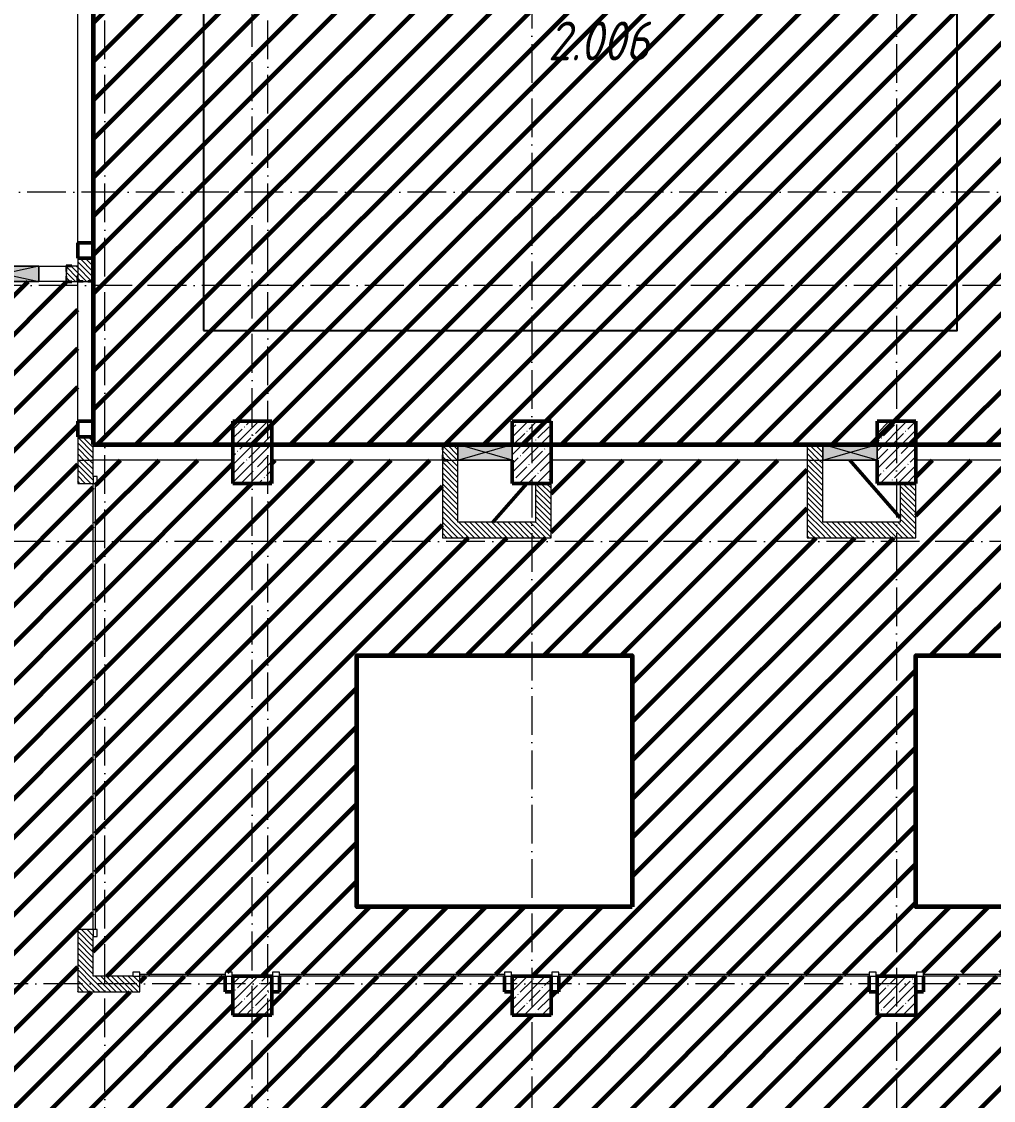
# Model space of a CAD drawing. Header units: millimetres. Extents: x -606178 to 312196, y -19338 to 632709.
# Drawn here: x -134038 to -121515, y 517875 to 531775 of the extents above; entities that cross this region are included whole.
import ezdxf

# ---------------------------------------------------------------- set-up
doc = ezdxf.new("R2010")
doc.units = ezdxf.units.MM
doc.linetypes.add('50_200_ШТРИХ_1Т_ш5_п1_п1_', pattern=[700, 500, -100, 0, -100])
for name, color, linetype, lineweight in [('6.4.1) Окр пт с инж. ПТ2.16', 3, 'Continuous', 60), ('6.4.3) Окр пт с инж. ПТ2.3', 150, 'Continuous', 60), ('A-DETL-____-OTLN-1', 7, 'Continuous', 50), ('A-DETL-GENF-OTLN', 7, 'Continuous', 9), ('A-DOOR-____-MCUT', 7, 'Continuous', 13), ('A-DOOR-____-OTLN', 7, 'Continuous', 9), ('A-FLOR-____-OTLN', 7, 'Continuous', 9), ('A-GENM-____-MCUT', 7, 'Continuous', 25), ('A-GENM-____-OTLN-1', 7, 'Continuous', 25), ('A-GLAZ-____-OTLN', 7, 'Continuous', 9), ('A-WALL-____-MCUT', 7, 'Continuous', 13), ('A-WALL-____-PATT-1', 7, 'Continuous', 9), ('I-WALL-____-OTLN', 7, 'Continuous', 9), ('S-COLS-____-MCUT', 7, 'Continuous', 50), ('S-COLS-____-OTLN', 7, 'Continuous', 9), ('S-GRID-____-OTLN-1', 7, '50_200_ШТРИХ_1Т_ш5_п1_п1_', 9), ('Марки помещений', 7, 'Continuous', 9)]:
    doc.layers.add(name, color=color, linetype=linetype, lineweight=lineweight)
doc.styles.add('ISOCPEUR_I_2', font='isocpeui.ttf', dxfattribs={"width": 0.85, "height": 2.3})
pattern_1 = [(135, (-140714.89, 451794.26), (-35.35534, -35.35534), [])]

# ---------------------------------------------------------------- blocks, each defined once
blk = doc.blocks.new('BSC_Колонна _Прямоугольная - 500х800-V10-АР1_План отверстий 3 этажа в осях 1-64_Ю-ЯЯ')
at = {"layer": 'S-COLS-____-OTLN'}
h = blk.add_hatch(dxfattribs=at)
h.set_pattern_fill('FP_14', color=256, style=0, pattern_type=2)
h.set_pattern_definition([(45, (-9650, -74431.04), (-114.04925, 114.04925), []), (45, (-9535.95, -74431.04), (-114.04925, 114.04925), [201.613, -40.323, 3.353, -36.97])])
h.paths.add_polyline_path([(-250, -400), (250, -400), (250, 400), (-250, 400)], flags=0)
at = {"layer": 'S-COLS-____-MCUT'}
for p, q in [((250, 400), (-250, 400)), ((-250, 400), (-250, -400)), ((250, -400), (250, 400)), ((-250, -400), (250, -400))]:
    blk.add_line(p, q, dxfattribs=at)
blk = doc.blocks.new('BSC_Колонна _Прямоугольная - 500х500-25976076-АР1_План отверстий 3 этажа в осях 1-64_Ю-ЯЯ')
at = {"layer": 'S-COLS-____-OTLN'}
h = blk.add_hatch(dxfattribs=at)
h.set_pattern_fill('FP_15', color=256, style=0, pattern_type=2)
h.set_pattern_definition([(45, (-9650, -67431.04), (-114.04925, 114.04925), []), (45, (-9535.95, -67431.04), (-114.04925, 114.04925), [201.613, -40.323, 3.353, -36.97])])
h.paths.add_polyline_path([(-250, -250), (250, -250), (250, 250), (-250, 250)], flags=0)
at = {"layer": 'S-COLS-____-MCUT'}
for p, q in [((250, 250), (-250, 250)), ((-250, 250), (-250, -250)), ((250, -250), (250, 250)), ((-250, -250), (250, -250))]:
    blk.add_line(p, q, dxfattribs=at)
blk = doc.blocks.new('BSC_Колонна _Прямоугольная - 500х500-V11-АР1_План отверстий 3 этажа в осях 1-64_Ю-ЯЯ')
at = {"layer": 'S-COLS-____-OTLN'}
h = blk.add_hatch(dxfattribs=at)
h.set_pattern_fill('FP_17', color=256, style=0, pattern_type=2)
h.set_pattern_definition([(45, (-13250, -67431.04), (-114.04925, 114.04925), []), (45, (-13135.95, -67431.04), (-114.04925, 114.04925), [201.613, -40.323, 3.353, -36.97])])
h.paths.add_polyline_path([(-250, -250), (250, -250), (250, 250), (-250, 250)], flags=0)
at = {"layer": 'S-COLS-____-MCUT'}
for p, q in [((250, 250), (-250, 250)), ((-250, 250), (-250, -250)), ((250, -250), (250, 250)), ((-250, -250), (250, -250))]:
    blk.add_line(p, q, dxfattribs=at)
blk = doc.blocks.new('BSC_Колонна _Прямоугольная - 500х800-V66-АР1_План отверстий 3 этажа в осях 1-64_Ю-ЯЯ')
at = {"layer": 'S-COLS-____-OTLN'}
h = blk.add_hatch(dxfattribs=at)
h.set_pattern_fill('FP_74', color=256, style=0, pattern_type=2)
h.set_pattern_definition([(45, (-13250, -74431.04), (-114.04925, 114.04925), []), (45, (-13135.95, -74431.04), (-114.04925, 114.04925), [201.613, -40.323, 3.353, -36.97])])
h.paths.add_polyline_path([(-250, -400), (250, -400), (250, 400), (-250, 400), (-250, -100)], flags=0)
at = {"layer": 'S-COLS-____-MCUT'}
for p, q in [((250, 400), (-250, 400)), ((-250, 400), (-250, 100)), ((250, -400), (250, 400)), ((-250, -100), (-250, -400)), ((-250, -400), (250, -400))]:
    blk.add_line(p, q, dxfattribs=at)
blk = doc.blocks.new('BSC_Колонна _Прямоугольная - 500х800-V67-АР1_План отверстий 3 этажа в осях 1-64_Ю-ЯЯ')
at = {"layer": 'S-COLS-____-OTLN'}
h = blk.add_hatch(dxfattribs=at)
h.set_pattern_fill('FP_75', color=256, style=0, pattern_type=2)
h.set_pattern_definition([(45, (-17950, -74431.04), (-114.04925, 114.04925), []), (45, (-17835.95, -74431.04), (-114.04925, 114.04925), [201.613, -40.323, 3.353, -36.97])])
h.paths.add_polyline_path([(-250, -400), (250, -400), (250, 400), (-250, 400), (-250, -100)], flags=0)
at = {"layer": 'S-COLS-____-MCUT'}
for p, q in [((250, 400), (-250, 400)), ((-250, 400), (-250, 100)), ((250, -400), (250, 400)), ((-250, -100), (-250, -400)), ((-250, -400), (250, -400))]:
    blk.add_line(p, q, dxfattribs=at)
blk = doc.blocks.new('BSC_Колонна _Прямоугольная - 500х500-V71-АР1_План отверстий 3 этажа в осях 1-64_Ю-ЯЯ')
at = {"layer": 'S-COLS-____-OTLN'}
h = blk.add_hatch(dxfattribs=at)
h.set_pattern_fill('FP_80', color=256, style=0, pattern_type=2)
h.set_pattern_definition([(45, (-17950, -67431.04), (-114.04925, 114.04925), []), (45, (-17835.95, -67431.04), (-114.04925, 114.04925), [201.613, -40.323, 3.353, -36.97])])
h.paths.add_polyline_path([(-250, -250), (250, -250), (250, 250), (-250, 250)], flags=0)
at = {"layer": 'S-COLS-____-MCUT'}
for p, q in [((250, 250), (-250, 250)), ((-250, 250), (-250, -250)), ((250, -250), (250, 250)), ((-250, -250), (250, -250))]:
    blk.add_line(p, q, dxfattribs=at)
blk = doc.blocks.new('Фахверк_СКБ_Уголок - 200_3550_зеркало-28264001-АР1_План отверстий 3 этажа в осях 1-64_Ю-ЯЯ')
at = {"layer": 'A-GENM-____-MCUT'}
for p, q in [((200, 156), (125, 156)), ((125, 156), (125, 81)), ((131, 81), (131, 150)), ((131, 150), (200, 150)), ((200, 150), (200, 156)), ((125, 81), (131, 81)), ((131, 19), (125, 19)), ((125, 19), (125, -56)), ((131, -50), (131, 19)), ((125, -56), (200, -56)), ((200, -50), (131, -50)), ((200, -56), (200, -50))]:
    blk.add_line(p, q, dxfattribs=at)
blk = doc.blocks.new('DM_Штора_Противопожарная_Doormaster_EI-60 - ш_2900 х в_2680-31485572-АР1_План отверстий 3 этажа в осях 1-64_Ю-ЯЯ')
at = {"layer": 'A-DOOR-____-MCUT'}
for p, q in [((-1325, 150), (-1415, 150)), ((-1415, 150), (-1415, 100)), ((-1325, 100), (-1325, 150)), ((1575, 150), (1575, 100)), ((1665, 150), (1575, 150)), ((1665, 100), (1665, 150)), ((-1415, 100), (-1325, 100)), ((-1325, 125), (1575, 125)), ((1575, 100), (1665, 100))]:
    blk.add_line(p, q, dxfattribs=at)
blk = doc.blocks.new('DM_Штора_Противопожарная_Doormaster_EI-60 - ш_4000 х в_2680-31485573-АР1_План отверстий 3 этажа в осях 1-64_Ю-ЯЯ')
at = {"layer": 'A-DOOR-____-MCUT'}
for p, q in [((-1875, 150), (-1965, 150)), ((-1965, 150), (-1965, 100)), ((-1875, 100), (-1875, 150)), ((2125, 150), (2125, 100)), ((2215, 150), (2125, 150)), ((2215, 100), (2215, 150)), ((-1965, 100), (-1875, 100)), ((-1875, 125), (2125, 125)), ((2125, 100), (2215, 100))]:
    blk.add_line(p, q, dxfattribs=at)
blk = doc.blocks.new('DM_Штора_Противопожарная_Doormaster_EI-60 - ш_4700 х в_2680-31485574-АР1_План отверстий 3 этажа в осях 1-64_Ю-ЯЯ')
at = {"layer": 'A-DOOR-____-MCUT'}
for p, q in [((-2225, 150), (-2315, 150)), ((-2315, 150), (-2315, 100)), ((-2225, 100), (-2225, 150)), ((2475, 150), (2475, 100)), ((2565, 150), (2475, 150)), ((2565, 100), (2565, 150)), ((-2315, 100), (-2225, 100)), ((-2225, 125), (2475, 125)), ((2475, 100), (2565, 100))]:
    blk.add_line(p, q, dxfattribs=at)
blk = doc.blocks.new('DM_Штора_Противопожарная_Doormaster_EI-60 - ш_5750 х в2680-31836437-АР1_План отверстий 3 этажа в осях 1-64_Ю-ЯЯ')
at = {"layer": 'A-DOOR-____-MCUT'}
for p, q in [((-2750, 150), (-2840, 150)), ((-2840, 150), (-2840, 100)), ((-2750, 100), (-2750, 150)), ((3000, 150), (3000, 100)), ((3090, 150), (3000, 150)), ((3090, 100), (3090, 150)), ((-2840, 100), (-2750, 100)), ((-2750, 125), (3000, 125)), ((3000, 100), (3090, 100))]:
    blk.add_line(p, q, dxfattribs=at)
blk = doc.blocks.new('DM_Штора_Противопожарная_Doormaster_EI-60 - ш_1100 х в_2680-31485576-АР1_План отверстий 3 этажа в осях 1-64_Ю-ЯЯ')
at = {"layer": 'A-DOOR-____-MCUT'}
for p, q in [((-425, 150), (-515, 150)), ((-515, 150), (-515, 100)), ((-425, 100), (-425, 150)), ((675, 150), (675, 100)), ((765, 150), (675, 150)), ((765, 100), (765, 150)), ((-515, 100), (-425, 100)), ((-425, 125), (675, 125)), ((675, 100), (765, 100))]:
    blk.add_line(p, q, dxfattribs=at)
blk = doc.blocks.new('BSC_Колонна _Прямоугольная1 - 200х100 _металл_-31488033-АР1_План отверстий 3 этажа в осях 1-64_Ю-ЯЯ')
at = {"layer": 'S-COLS-____-MCUT'}
for p, q in [((100, 50), (-100, 50)), ((-100, 50), (-100, 40)), ((100, -50), (100, 50)), ((-100, -50), (100, -50))]:
    blk.add_line(p, q, dxfattribs=at)
blk = doc.blocks.new('BSC_Колонна _Прямоугольная1 - 200х100 _металл_-V209-АР1_План отверстий 3 этажа в осях 1-64_Ю-ЯЯ')
at = {"layer": 'S-COLS-____-MCUT'}
for p, q in [((100, 50), (-100, 50)), ((100, -50), (100, 50)), ((-100, -40), (-100, -50)), ((-100, -50), (100, -50))]:
    blk.add_line(p, q, dxfattribs=at)
blk = doc.blocks.new('BSC_Колонна _Прямоугольная1 - 200х200 _металл_-35216022-АР1_План отверстий 3 этажа в осях 1-64_Ю-ЯЯ')
at = {"layer": 'S-COLS-____-MCUT'}
for p, q in [((100, 100), (-100, 100)), ((-100, 100), (-100, -100)), ((100, -100), (100, 100)), ((-100, -100), (100, -100))]:
    blk.add_line(p, q, dxfattribs=at)
blk = doc.blocks.new('Фахверк_СКБ_Уголок - 200_3550-28267367-АР1_План отверстий 3 этажа в осях 1-64_Ю-ЯЯ')
at = {"layer": 'A-GENM-____-MCUT'}
for p, q in [((200, 156), (125, 156)), ((125, 156), (125, 81)), ((131, 81), (131, 150)), ((131, 150), (200, 150)), ((200, 150), (200, 156)), ((125, 81), (131, 81)), ((131, 19), (125, 19)), ((125, 19), (125, -56)), ((131, -50), (131, 19)), ((125, -56), (200, -56)), ((200, -50), (131, -50)), ((200, -56), (200, -50))]:
    blk.add_line(p, q, dxfattribs=at)
blk = doc.blocks.new('Фахверк_СКБ_Уголок - 200_3960-28268576-АР1_План отверстий 3 этажа в осях 1-64_Ю-ЯЯ')
at = {"layer": 'A-GENM-____-MCUT'}
for p, q in [((200, 156), (125, 156)), ((125, 156), (125, 81)), ((131, 81), (131, 150)), ((131, 150), (200, 150)), ((200, 150), (200, 156)), ((125, 81), (131, 81)), ((131, 19), (125, 19)), ((125, 19), (125, -56)), ((131, -50), (131, 19)), ((125, -56), (200, -56)), ((200, -50), (131, -50)), ((200, -56), (200, -50))]:
    blk.add_line(p, q, dxfattribs=at)
blk = doc.blocks.new('AR_Отверстие прямоугольное _в стене__БезПР - AR_Отверстие прямоугольное _в стене__БезПР-36898863-АР1_План отверстий 3 этажа в осях 1-64_Ю-ЯЯ')
at = {"layer": 'A-GLAZ-____-OTLN'}
blk.add_hatch(color=256, dxfattribs=at).paths.add_polyline_path([(-350, 100), (-350, -100), (350, -100), (350, 100)], flags=0)
at = {"layer": 'A-DETL-GENF-OTLN'}
for p, q in [((-350, -100), (-350, 100)), ((-350, 100), (350, 100)), ((350, 100), (-350, -100)), ((-350, 100), (350, -100)), ((350, 100), (-350, 100)), ((-350, 100), (-350, -100)), ((350, 100), (350, -100)), ((350, -100), (350, 100)), ((350, -100), (-350, -100)), ((-350, -100), (350, -100))]:
    blk.add_line(p, q, dxfattribs=at)
at = {"layer": 'A-GLAZ-____-OTLN'}
blk.add_line((350, 100), (-350, 100), dxfattribs=at)
blk = doc.blocks.new('AR_Отверстие прямоугольное _в стене_ - AR_Отверстие прямоугольное _в стене__ОВ-36907948-АР1_План отверстий 3 этажа в осях 1-64_Ю-ЯЯ')
at = {"layer": 'A-GLAZ-____-OTLN'}
blk.add_hatch(color=256, dxfattribs=at).paths.add_polyline_path([(450, -100), (450, 100), (-450, 100), (-450, -100)], flags=0)
at = {"layer": 'A-DETL-GENF-OTLN'}
for p, q in [((-450, -100), (-450, 100)), ((-450, 100), (450, 100)), ((450, 100), (-450, -100)), ((-450, 100), (450, -100)), ((450, 100), (-450, 100)), ((-450, 100), (-450, -100)), ((450, 100), (450, -100)), ((450, -100), (450, 100)), ((450, -100), (-450, -100)), ((-450, -100), (450, -100))]:
    blk.add_line(p, q, dxfattribs=at)

msp = doc.modelspace()

# ---------------------------------------------------------------- hatches: boundary and pattern name
at = {"layer": '6.4.1) Окр пт с инж. ПТ2.16'}
h = msp.add_hatch(dxfattribs=at)
h.set_pattern_fill('ANSI31', color=256, scale=111)
h.paths.add_polyline_path([(-133314.891, 528425.3011), (-133389.891, 528425.3011), (-133389.891, 528419.3011), (-133464.891, 528419.3011), (-133464.891, 528425.3011), (-133814.891, 528425.3011), (-134714.891, 528425.3011), (-135164.891, 528425.3011), (-135164.891, 523200.3011), (-135158.891, 523200.3011), (-135158.891, 523125.3011), (-135160.3704, 522225.3011), (-135158.891, 522225.3011), (-135158.891, 522150.3011), (-135164.891, 519475.3011), (-135164.891, 518975.3011), (-135164.891, 518650.3011), (-135158.891, 518650.3011), (-135158.891, 518575.3011), (-135164.891, 518475.3011), (-135164.891, 517525.3011), (-135164.891, 516875.3011), (-135158.891, 516875.3011), (-135158.891, 516800.3011), (-135164.891, 513825.3011), (-134914.891, 513825.3011), (-133314.891, 513825.3011), (-133114.891, 513825.3011), (-133114.891, 514975.3011), (-132864.891, 514975.3011), (-131764.891, 514975.3011), (-131364.891, 514975.3011), (-130264.891, 514975.3011), (-126809.891, 514975.3011), (-126809.891, 514981.3011), (-126734.891, 514981.3011), (-126728.891, 514981.3011), (-126659.891, 514981.3011), (-125809.891, 514981.2167), (-125809.891, 514981.3011), (-125740.891, 514981.3011), (-125734.891, 514981.3011), (-125659.891, 514981.3011), (-124439.891, 514981.1779), (-124439.891, 514981.3011), (-124364.891, 514981.3011), (-124358.891, 514981.3011), (-124289.891, 514981.3011), (-123214.891, 514981.19), (-123214.891, 514981.3011), (-123139.891, 514981.3011), (-121789.891, 514981.1587), (-121789.891, 514981.3011), (-121714.891, 514981.3011), (-121708.891, 514981.3011), (-121639.891, 514981.3011), (-119514.891, 514981.0709), (-119514.891, 515425.3011), (-119260.891, 515425.3011), (-119214.891, 515425.3011), (-118514.891, 515425.3011), (-118468.891, 515425.3011), (-118289.891, 515425.3011), (-117839.891, 515425.3011), (-117214.891, 515425.3011), (-117014.8899, 515425.3028), (-117014.8899, 515225.3027), (-117014.891, 515225.3027), (-117014.891, 514975.3011), (-115839.891, 514975.3011), (-115839.891, 514981.3011), (-115764.891, 514981.3011), (-115758.891, 514981.3011), (-115689.891, 514981.3011), (-115064.891, 514981.2253), (-115064.891, 514981.3011), (-114989.891, 514981.3011), (-114889.891, 514981.2888), (-114889.891, 514981.3011), (-114814.891, 514981.3011), (-114114.891, 514981.2146), (-114114.891, 514981.3011), (-114014.891, 514981.3011), (-114014.891, 514975.3011), (-113489.891, 514975.3011), (-113489.891, 514981.3011), (-113414.891, 514981.3011), (-112714.891, 514981.2121), (-112714.891, 514981.3011), (-112639.891, 514981.3011), (-112539.891, 514981.2882), (-112539.891, 514981.3011), (-112464.891, 514981.3011), (-111839.891, 514981.22), (-111839.891, 514981.3011), (-111770.891, 514981.3011), (-111764.891, 514981.3011), (-111689.891, 514981.3011), (-110189.891, 514981.103), (-110189.891, 514981.3011), (-110114.891, 514981.3011), (-108489.891, 514981.0788), (-108489.891, 514981.3011), (-108420.891, 514981.3011), (-108414.891, 514981.3011), (-108339.891, 514981.3011), (-104189.891, 514980.7093), (-104189.891, 514981.3011), (-104114.891, 514981.3011), (-102489.891, 514981.0435), (-102489.891, 514981.3011), (-102420.891, 514981.3011), (-102414.891, 514981.3011), (-102339.891, 514981.3011), (-95514.891, 514980.166), (-95514.891, 519325.3011), (-95814.891, 519325.3011), (-95814.891, 519225.3011), (-96014.891, 519225.3011), (-96014.891, 519325.3011), (-96364.891, 519325.3011), (-98164.891, 519325.3011), (-98164.891, 518975.3011), (-98764.891, 518975.3011), (-98764.891, 519225.3011), (-98964.891, 519225.3011), (-98964.891, 519325.3011), (-99489.891, 519325.3011), (-99489.891, 519319.3011), (-99564.891, 519319.3011), (-99564.891, 519325.3011), (-101364.891, 519325.3011), (-101364.891, 519319.3011), (-101464.891, 519319.3011), (-101464.891, 518975.3011), (-102064.891, 518975.3011), (-102064.891, 519225.3011), (-102264.891, 519225.3011), (-102264.891, 519325.3011), (-102689.891, 519325.3011), (-102689.891, 519319.3011), (-102764.891, 519319.3011), (-104564.891, 519325.3011), (-104564.891, 519319.3011), (-104639.891, 519319.3011), (-104714.891, 519325.3011), (-104714.891, 518975.3011), (-105314.891, 518975.3011), (-105314.891, 519225.3011), (-105514.891, 519225.3011), (-105514.891, 519325.3011), (-105889.891, 519325.3011), (-105889.891, 519319.3011), (-105964.891, 519319.3011), (-107764.891, 519325.3011), (-107764.891, 519319.3011), (-107839.891, 519319.3011), (-108314.891, 519325.3011), (-108314.891, 518975.3011), (-108914.891, 518975.3011), (-108914.891, 519325.3011), (-109089.891, 519325.3011), (-109089.891, 519319.3011), (-109164.891, 519319.3011), (-110964.891, 519325.3011), (-110964.891, 519319.3011), (-111039.891, 519319.3011), (-111264.891, 519322.4776), (-111264.891, 519225.3011), (-111464.891, 519225.3011), (-111464.891, 518975.3011), (-112064.891, 518975.3011), (-112064.891, 519225.3011), (-112267.3781, 519225.3011), (-112242.3781, 519300.3011), (-112064.891, 519325.6564), (-112064.891, 519575.3011), (-112289.891, 519575.3011), (-112358.891, 519575.3011), (-112358.891, 519506.3011), (-112364.891, 519394.3011), (-112364.891, 519506.3011), (-112364.891, 519575.3011), (-114164.891, 519575.3011), (-114164.891, 519506.3011), (-114164.891, 519394.3011), (-114164.891, 519319.3011), (-114239.891, 519319.3011), (-117014.891, 519325.3011), (-117014.891, 518975.3011), (-117614.891, 518975.3011), (-117614.891, 519275.3011), (-117714.891, 519275.3011), (-117714.891, 519475.3011), (-122414.891, 519475.3011), (-122414.891, 519275.3011), (-122514.891, 519275.3011), (-122514.891, 518975.3011), (-123014.891, 518975.3011), (-123014.891, 519275.3011), (-123114.891, 519275.3011), (-123114.891, 519475.3011), (-127114.891, 519475.3011), (-127114.891, 519275.3011), (-127214.891, 519275.3011), (-127214.891, 518975.3011), (-127714.891, 518975.3011), (-127714.891, 519275.3011), (-127814.891, 519275.3011), (-127814.891, 519475.3011), (-130714.891, 519475.3011), (-130714.891, 519275.3011), (-130814.891, 519275.3011), (-130814.891, 518975.3011), (-131314.891, 518975.3011), (-131314.891, 519275.3011), (-131414.891, 519275.3011), (-131414.891, 519475.3011), (-132514.891, 519475.3011), (-132514.891, 519275.3011), (-133314.891, 519275.3011), (-133314.891, 520075.3011), (-133114.891, 520075.3011), (-133114.891, 525825.3011), (-133314.891, 525825.3011), (-133314.891, 526425.3011), (-133314.891, 526625.3011)])
h = msp.add_hatch(dxfattribs=at)
h.set_pattern_fill('ANSI31', color=256, scale=111)
h.paths.add_polyline_path([(-117264.891, 522275.3011), (-117270.891, 522275.3011), (-117270.891, 522350.3011), (-117264.891, 522475.3011), (-117714.891, 522475.3011), (-117714.891, 522975.3011), (-117264.891, 522975.3011), (-117264.891, 525825.3011), (-117714.891, 525825.3011), (-117714.891, 526125.3011), (-122514.891, 526125.3011), (-122514.891, 525825.3011), (-122514.891, 525125.3011), (-123914.891, 525125.3011), (-123914.891, 526125.3011), (-127214.891, 526125.3011), (-127214.891, 525825.3011), (-127214.891, 525125.3011), (-128614.891, 525125.3011), (-128614.891, 526125.3011), (-130814.891, 526125.3011), (-130814.891, 525825.3011), (-131314.891, 525825.3011), (-131314.891, 526125.3011), (-133114.891, 526125.3011), (-133114.891, 525915.3011), (-133064.891, 525915.3011), (-133064.891, 525825.3011), (-133089.891, 525825.3011), (-133089.891, 520075.3011), (-133064.891, 520075.3011), (-133064.891, 519985.3011), (-133114.891, 519985.3011), (-133114.891, 519475.3011), (-132604.891, 519475.3011), (-132604.891, 519525.3011), (-132514.891, 519525.3011), (-132514.891, 519500.3011), (-131414.891, 519500.3011), (-131414.891, 519525.3011), (-131324.891, 519525.3011), (-131324.891, 519475.3011), (-131314.891, 519475.3011), (-130804.891, 519475.3011), (-130804.891, 519525.3011), (-130714.891, 519525.3011), (-130714.891, 519500.3011), (-127814.891, 519500.3011), (-127814.891, 519525.3011), (-127724.891, 519525.3011), (-127724.891, 519475.3011), (-127714.891, 519475.3011), (-127204.891, 519475.3011), (-127204.891, 519525.3011), (-127114.891, 519525.3011), (-127114.891, 519500.3011), (-123114.891, 519500.3011), (-123114.891, 519525.3011), (-123024.891, 519525.3011), (-123024.891, 519475.3011), (-123014.891, 519475.3011), (-122504.891, 519475.3011), (-122504.891, 519525.3011), (-122414.891, 519525.3011), (-117714.891, 519500.3011), (-117714.891, 519525.3011), (-117614.891, 519525.3011), (-117614.891, 519575.3011), (-117264.891, 519575.3011), (-117264.891, 520400.3011), (-117270.891, 520400.3011), (-117270.891, 520475.3011)])
h.paths.add_polyline_path([(-126168.3404, 520367.0536), (-129719.024, 520367.0536), (-129719.024, 523607.4332), (-126168.3404, 523607.4332)], flags=16)
h.paths.add_polyline_path([(-118964.2074, 520367.0536), (-122514.891, 520367.0536), (-122514.891, 523607.4332), (-118964.2074, 523607.4332)], flags=16)
at = {"layer": '6.4.3) Окр пт с инж. ПТ2.3'}
h = msp.add_hatch(dxfattribs=at)
h.set_pattern_fill('ANSI31', color=256, scale=111)
h.paths.add_polyline_path([(-120464.891, 537225.3011), (-122514.891, 537225.3011), (-122514.891, 536675.3011), (-123014.891, 536675.3011), (-123014.891, 537225.3011), (-127214.891, 537225.3011), (-127214.891, 536675.3011), (-127714.891, 536675.3011), (-127714.891, 537225.3011), (-130814.891, 537225.3011), (-130814.891, 536675.3011), (-131314.891, 536675.3011), (-131314.891, 537225.3011), (-133114.891, 537225.3011), (-133114.891, 526325.3011), (-117268.0784, 526325.3011), (-117268.0784, 527975.3011), (-117714.891, 527975.3011), (-117714.891, 528275.3011), (-120464.891, 528275.3011)])
at = {"layer": 'A-WALL-____-PATT-1'}
h = msp.add_hatch(dxfattribs=at)
h.set_pattern_fill('FP_9', color=256, style=0, pattern_type=2)
h.set_pattern_definition(pattern_1)
h.paths.add_polyline_path([(-133183.891, 528425.3011), (-133183.891, 528431.3011), (-133114.891, 528431.3011), (-133114.891, 528725.3011), (-133314.891, 528725.3011), (-133314.891, 528431.3011), (-133245.891, 528431.3011), (-133245.891, 528425.3011)], flags=0)
h = msp.add_hatch(dxfattribs=at)
h.set_pattern_fill('FP_9', color=256, style=0, pattern_type=2)
h.set_pattern_definition(pattern_1)
h.paths.add_polyline_path([(-133320.891, 528425.3011), (-133320.891, 528500.3011), (-133314.891, 528500.3011), (-133314.891, 528625.3011), (-133458.891, 528625.3011), (-133458.891, 528556.3011), (-133464.891, 528556.3011), (-133464.891, 528494.3011), (-133458.891, 528494.3011), (-133458.891, 528425.3011), (-133389.891, 528425.3011)], flags=0)
h = msp.add_hatch(dxfattribs=at)
h.set_pattern_fill('FP_9', color=256, style=0, pattern_type=2)
h.set_pattern_definition(pattern_1)
h.paths.add_polyline_path([(-133114.891, 526125.3011), (-133114.891, 526425.3011), (-133314.891, 526425.3011), (-133314.891, 526125.3011)], flags=0)
h = msp.add_hatch(dxfattribs=at)
h.set_pattern_fill('FP_9', color=256, style=0, pattern_type=2)
h.set_pattern_definition(pattern_1)
h.paths.add_polyline_path([(-128608.891, 526125.3011), (-128414.891, 526125.3011), (-128414.891, 526325.3011), (-128608.891, 526325.3011), (-128608.891, 526256.3011), (-128614.891, 526256.3011), (-128614.891, 526194.3011), (-128608.891, 526194.3011)], flags=0)
h = msp.add_hatch(dxfattribs=at)
h.set_pattern_fill('FP_9', color=256, style=0, pattern_type=2)
h.set_pattern_definition(pattern_1)
h.paths.add_polyline_path([(-123714.891, 526125.3011), (-123714.891, 526325.3011), (-123914.891, 526325.3011), (-123914.891, 526125.3011)], flags=0)
h = msp.add_hatch(dxfattribs=at)
h.set_pattern_fill('FP_9', color=256, style=0, pattern_type=2)
h.set_pattern_definition(pattern_1)
h.paths.add_polyline_path([(-133114.891, 519275.3011), (-133114.891, 520075.3011), (-133314.891, 520075.3011), (-133314.891, 519275.3011)], flags=0)
h.paths.add_polyline_path([(-133114.891, 525825.3011), (-133114.891, 526125.3011), (-133314.891, 526125.3011), (-133314.891, 525825.3011)], flags=0)
h = msp.add_hatch(dxfattribs=at)
h.set_pattern_fill('FP_9', color=256, style=0, pattern_type=2)
h.set_pattern_definition(pattern_1)
h.paths.add_polyline_path([(-128614.891, 525125.3011), (-128414.891, 525125.3011), (-128414.891, 526125.3011), (-128539.891, 526125.3011), (-128539.891, 526119.3011), (-128614.891, 526119.3011), (-128614.891, 525162.563)], flags=0)
h = msp.add_hatch(dxfattribs=at)
h.set_pattern_fill('FP_9', color=256, style=0, pattern_type=2)
h.set_pattern_definition(pattern_1)
h.paths.add_polyline_path([(-123714.891, 525125.3011), (-123714.891, 526125.3011), (-123914.891, 526125.3011), (-123914.891, 525125.3011)], flags=0)
h = msp.add_hatch(dxfattribs=at)
h.set_pattern_fill('FP_9', color=256, style=0, pattern_type=2)
h.set_pattern_definition(pattern_1)
h.paths.add_polyline_path([(-127214.891, 525325.3011), (-127214.891, 525825.3011), (-127414.891, 525825.3011), (-127414.891, 525325.3011)], flags=0)
h = msp.add_hatch(dxfattribs=at)
h.set_pattern_fill('FP_9', color=256, style=0, pattern_type=2)
h.set_pattern_definition(pattern_1)
h.paths.add_polyline_path([(-122514.891, 525325.3011), (-122514.891, 525825.3011), (-122714.891, 525825.3011), (-122714.891, 525325.3011)], flags=0)
h = msp.add_hatch(dxfattribs=at)
h.set_pattern_fill('FP_9', color=256, style=0, pattern_type=2)
h.set_pattern_definition(pattern_1)
h.paths.add_polyline_path([(-128414.891, 525125.3011), (-127214.891, 525125.3011), (-127214.891, 525325.3011), (-128414.891, 525325.3011), (-128414.891, 525162.563)], flags=0)
h = msp.add_hatch(dxfattribs=at)
h.set_pattern_fill('FP_9', color=256, style=0, pattern_type=2)
h.set_pattern_definition(pattern_1)
h.paths.add_polyline_path([(-123714.891, 525125.3011), (-122514.891, 525125.3011), (-122514.891, 525325.3011), (-123714.891, 525325.3011)], flags=0)
h = msp.add_hatch(dxfattribs=at)
h.set_pattern_fill('FP_9', color=256, style=0, pattern_type=2)
h.set_pattern_definition(pattern_1)
h.paths.add_polyline_path([(-132604.891, 519275.3011), (-132514.891, 519275.3011), (-132514.891, 519475.3011), (-133114.891, 519475.3011), (-133114.891, 519275.3011)], flags=0)

# ---------------------------------------------------------------- linework, layer by layer
at = {"color": 242, "true_color": 0xcd2027}
msp.add_lwpolyline([(-131694.995, 527793.7726), (-121983.6843, 527793.7726), (-121983.6843, 536308.0017), (-131694.995, 536308.0017)], close=True, dxfattribs=at)
at = {"layer": '6.4.1) Окр пт с инж. ПТ2.16'}
for points in [[(-133114.891, 526325.3011), (-117268.0784, 526325.3011), (-117268.0784, 537225.3011), (-133114.891, 537225.3011)], [(-126168.3404, 520367.0536), (-129719.024, 520367.0536), (-129719.024, 523607.4332), (-126168.3404, 523607.4332)], [(-118964.2074, 520367.0536), (-122514.891, 520367.0536), (-122514.891, 523607.4332), (-118964.2074, 523607.4332)]]:
    msp.add_lwpolyline(points, close=True, dxfattribs=at)
at = {"layer": 'A-DETL-____-OTLN-1'}
for p, q in [((-123367.0156, 526125.3011), (-122714.891, 525382.7205)), ((-127966.891, 525325.3011), (-127526.891, 525825.3011))]:
    msp.add_line(p, q, dxfattribs=at)
at = {"layer": 'A-FLOR-____-OTLN'}
for p, q in [((-133114.891, 520075.3011), (-133114.891, 525825.3011)), ((-131414.891, 519475.3011), (-132514.891, 519475.3011)), ((-127814.891, 519475.3011), (-130714.891, 519475.3011)), ((-123114.891, 519475.3011), (-127114.891, 519475.3011)), ((-117714.891, 519475.3011), (-122414.891, 519475.3011))]:
    msp.add_line(p, q, dxfattribs=at)
at = {"layer": 'A-WALL-____-MCUT'}
for p, q in [((-133314.891, 528725.3011), (-133314.891, 528500.3011)), ((-133114.891, 528500.3011), (-133114.891, 528725.3011)), ((-133464.891, 528556.3011), (-133464.891, 528494.3011)), ((-133314.891, 528625.3011), (-133389.891, 528625.3011)), ((-133389.891, 528425.3011), (-133320.891, 528425.3011)), ((-133245.891, 528425.3011), (-133183.891, 528425.3011)), ((-133314.891, 526425.3011), (-133314.891, 525825.3011)), ((-133114.891, 525915.3011), (-133114.891, 526425.3011)), ((-128414.891, 526325.3011), (-128539.891, 526325.3011)), ((-123914.891, 526325.3011), (-123914.891, 525125.3011)), ((-123714.891, 526325.3011), (-123914.891, 526325.3011)), ((-128614.891, 526256.3011), (-128614.891, 526194.3011)), ((-133314.891, 526125.3011), (-133114.891, 526125.3011)), ((-128614.891, 526119.3011), (-128614.891, 525125.3011)), ((-128539.891, 526125.3011), (-128414.891, 526125.3011)), ((-128414.891, 525325.3011), (-128414.891, 526125.3011)), ((-123914.891, 526125.3011), (-123714.891, 526125.3011)), ((-123714.891, 525325.3011), (-123714.891, 526125.3011)), ((-133314.891, 525825.3011), (-133114.891, 525825.3011)), ((-127414.891, 525825.3011), (-127414.891, 525325.3011)), ((-127214.891, 525125.3011), (-127214.891, 525825.3011)), ((-122714.891, 525825.3011), (-122714.891, 525325.3011)), ((-122514.891, 525125.3011), (-122514.891, 525825.3011)), ((-127414.891, 525325.3011), (-128414.891, 525325.3011)), ((-122714.891, 525325.3011), (-123714.891, 525325.3011)), ((-128614.891, 525125.3011), (-127214.891, 525125.3011)), ((-123914.891, 525125.3011), (-122514.891, 525125.3011)), ((-133314.891, 520075.3011), (-133314.891, 519275.3011)), ((-133114.891, 520075.3011), (-133314.891, 520075.3011)), ((-133114.891, 519475.3011), (-133114.891, 519985.3011)), ((-132604.891, 519475.3011), (-133114.891, 519475.3011)), ((-132514.891, 519275.3011), (-132514.891, 519475.3011)), ((-133314.891, 519275.3011), (-132514.891, 519275.3011))]:
    msp.add_line(p, q, dxfattribs=at)
at = {"layer": 'I-WALL-____-OTLN'}
for p, q in [((-133314.891, 528925.3011), (-133314.891, 534375.3011)), ((-133114.891, 534375.3011), (-133114.891, 528925.3011)), ((-133814.891, 528625.3011), (-133464.891, 528625.3011)), ((-133464.891, 528425.3011), (-133814.891, 528425.3011)), ((-133314.891, 526625.3011), (-133314.891, 528425.3011)), ((-133114.891, 528425.3011), (-133114.891, 526625.3011)), ((-133114.891, 526325.3011), (-131314.891, 526325.3011)), ((-130814.891, 526325.3011), (-128614.891, 526325.3011)), ((-127214.891, 526325.3011), (-123914.891, 526325.3011)), ((-122514.891, 526325.3011), (-117714.891, 526325.3011)), ((-131314.891, 526125.3011), (-133114.891, 526125.3011)), ((-128614.891, 526125.3011), (-130814.891, 526125.3011)), ((-123914.891, 526125.3011), (-127214.891, 526125.3011)), ((-117714.891, 526125.3011), (-122514.891, 526125.3011))]:
    msp.add_line(p, q, dxfattribs=at)
at = {"layer": 'S-GRID-____-OTLN-1'}
for p, q in [((-132964.891, 504685.847), (-132964.891, 542687.1106)), ((-131064.891, 504847.6889), (-131064.891, 542687.1106)), ((-127464.891, 542687.1106), (-127464.891, 504685.847)), ((-122764.891, 542687.1106), (-122764.891, 504685.847)), ((-130864.891, 504685.847), (-130864.891, 542435.5743)), ((-93560.2932, 529575.3011), (-145383.6612, 529575.3011)), ((-108109.891, 528375.3011), (-145383.6612, 528375.3011)), ((-116164.891, 525075.3011), (-145383.6612, 525075.3011)), ((-36640.4843, 519375.3011), (-145383.6612, 519375.3011))]:
    msp.add_line(p, q, dxfattribs=at)

# ---------------------------------------------------------------- block references
at = {"layer": 'A-DOOR-____-OTLN', "rotation": 269.9999999999994}
msp.add_blockref('DM_Штора_Противопожарная_Doormaster_EI-60 - ш_5750 х в2680-31836437-АР1_План отверстий 3 этажа в осях 1-64_Ю-ЯЯ', (-133214.891, 523075.3011), dxfattribs=at)
at = {"layer": 'A-DOOR-____-OTLN'}
for name, p in [('DM_Штора_Противопожарная_Doormaster_EI-60 - ш_1100 х в_2680-31485576-АР1_План отверстий 3 этажа в осях 1-64_Ю-ЯЯ', (-132089.891, 519375.3011)), ('DM_Штора_Противопожарная_Doormaster_EI-60 - ш_2900 х в_2680-31485572-АР1_План отверстий 3 этажа в осях 1-64_Ю-ЯЯ', (-129389.891, 519375.3011)), ('DM_Штора_Противопожарная_Doormaster_EI-60 - ш_4000 х в_2680-31485573-АР1_План отверстий 3 этажа в осях 1-64_Ю-ЯЯ', (-125239.891, 519375.3011)), ('DM_Штора_Противопожарная_Doormaster_EI-60 - ш_4700 х в_2680-31485574-АР1_План отверстий 3 этажа в осях 1-64_Ю-ЯЯ', (-120189.891, 519375.3011))]:
    msp.add_blockref(name, p, dxfattribs=at)
at = {"layer": 'A-GENM-____-OTLN-1'}
for name, p in [('Фахверк_СКБ_Уголок - 200_3550_зеркало-28264001-АР1_План отверстий 3 этажа в осях 1-64_Ю-ЯЯ', (-133589.891, 528475.3011)), ('Фахверк_СКБ_Уголок - 200_3550-28267367-АР1_План отверстий 3 этажа в осях 1-64_Ю-ЯЯ', (-128739.891, 526175.3011))]:
    msp.add_blockref(name, p, dxfattribs=at)
at = {"layer": 'A-GENM-____-OTLN-1', "rotation": 89.99999999999991}
msp.add_blockref('Фахверк_СКБ_Уголок - 200_3960-28268576-АР1_План отверстий 3 этажа в осях 1-64_Ю-ЯЯ', (-133164.891, 528300.3011), dxfattribs=at)
at = {"layer": 'A-GLAZ-____-OTLN'}
msp.add_blockref('AR_Отверстие прямоугольное _в стене_ - AR_Отверстие прямоугольное _в стене__ОВ-36907948-АР1_План отверстий 3 этажа в осях 1-64_Ю-ЯЯ', (-134264.891, 528525.3011), dxfattribs=at)
at = {"layer": 'A-GLAZ-____-OTLN', "rotation": 180}
for p in [(-128064.891, 526225.3011), (-123364.891, 526225.3011)]:
    msp.add_blockref('AR_Отверстие прямоугольное _в стене__БезПР - AR_Отверстие прямоугольное _в стене__БезПР-36898863-АР1_План отверстий 3 этажа в осях 1-64_Ю-ЯЯ', p, dxfattribs=at)
at = {"layer": 'S-COLS-____-OTLN', "rotation": 270.0000000000001}
for name, p in [('BSC_Колонна _Прямоугольная1 - 200х200 _металл_-35216022-АР1_План отверстий 3 этажа в осях 1-64_Ю-ЯЯ', (-133214.891, 528825.3011)), ('BSC_Колонна _Прямоугольная1 - 200х200 _металл_-35216022-АР1_План отверстий 3 этажа в осях 1-64_Ю-ЯЯ', (-133214.891, 526525.3011)), ('BSC_Колонна _Прямоугольная1 - 200х100 _металл_-31488033-АР1_План отверстий 3 этажа в осях 1-64_Ю-ЯЯ', (-131364.891, 519375.3011)), ('BSC_Колонна _Прямоугольная1 - 200х100 _металл_-V209-АР1_План отверстий 3 этажа в осях 1-64_Ю-ЯЯ', (-130764.891, 519375.3011)), ('BSC_Колонна _Прямоугольная1 - 200х100 _металл_-31488033-АР1_План отверстий 3 этажа в осях 1-64_Ю-ЯЯ', (-127764.891, 519375.3011)), ('BSC_Колонна _Прямоугольная1 - 200х100 _металл_-V209-АР1_План отверстий 3 этажа в осях 1-64_Ю-ЯЯ', (-127164.891, 519375.3011)), ('BSC_Колонна _Прямоугольная1 - 200х100 _металл_-31488033-АР1_План отверстий 3 этажа в осях 1-64_Ю-ЯЯ', (-123064.891, 519375.3011)), ('BSC_Колонна _Прямоугольная1 - 200х100 _металл_-V209-АР1_План отверстий 3 этажа в осях 1-64_Ю-ЯЯ', (-122464.891, 519375.3011))]:
    msp.add_blockref(name, p, dxfattribs=at)
at = {"layer": 'S-COLS-____-OTLN'}
for name, p in [('BSC_Колонна _Прямоугольная - 500х800-V10-АР1_План отверстий 3 этажа в осях 1-64_Ю-ЯЯ', (-131064.891, 526225.3011)), ('BSC_Колонна _Прямоугольная - 500х800-V66-АР1_План отверстий 3 этажа в осях 1-64_Ю-ЯЯ', (-127464.891, 526225.3011)), ('BSC_Колонна _Прямоугольная - 500х800-V67-АР1_План отверстий 3 этажа в осях 1-64_Ю-ЯЯ', (-122764.891, 526225.3011)), ('BSC_Колонна _Прямоугольная - 500х500-25976076-АР1_План отверстий 3 этажа в осях 1-64_Ю-ЯЯ', (-131064.891, 519225.3011)), ('BSC_Колонна _Прямоугольная - 500х500-V11-АР1_План отверстий 3 этажа в осях 1-64_Ю-ЯЯ', (-127464.891, 519225.3011)), ('BSC_Колонна _Прямоугольная - 500х500-V71-АР1_План отверстий 3 этажа в осях 1-64_Ю-ЯЯ', (-122764.891, 519225.3011))]:
    msp.add_blockref(name, p, dxfattribs=at)

# ---------------------------------------------------------------- texts
at = {"layer": 'Марки помещений', "insert": (-127253.6762, 531775.6771), "char_height": 500, "width": 785.65375, "attachment_point": 1, "style": 'ISOCPEUR_I_2'}
msp.add_mtext('2.006', dxfattribs=at)

doc.saveas('drawing.dxf')
